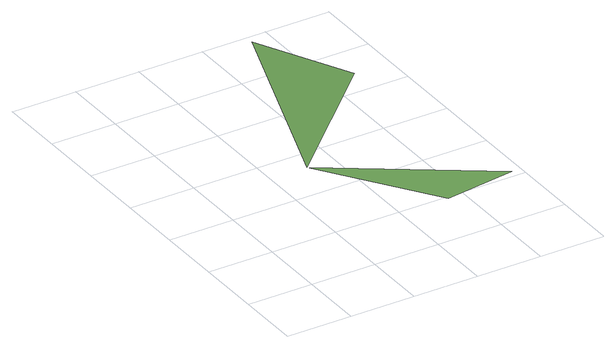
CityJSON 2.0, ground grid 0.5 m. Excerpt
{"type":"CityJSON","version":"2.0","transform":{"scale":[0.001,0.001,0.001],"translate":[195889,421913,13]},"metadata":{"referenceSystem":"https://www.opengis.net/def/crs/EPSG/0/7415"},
"CityObjects":{
"plantcover1":{"type":"PlantCover","attributes":{"3df_class":"Forest","bgt_fysiekvoorkomen":"groenvoorziening","bgt_status":"bestaand","identificatienamespace":"NL.IMGeo","begroeidterreindeeloptalud":"true","plus_fysiekvoorkomen":"gras- en kruidachtigen","relatievehoogteligging":0,"aantal_punten":0},"geometry":[{"type":"MultiSurface","lod":"1","boundaries":[[[0,1,2]],[[3,4,1]]]}]}
},
"vertices":[
[1719,219,639],[719,1219,481],[1219,219,585],[1719,2219,404],[1219,2719,555]
]}
